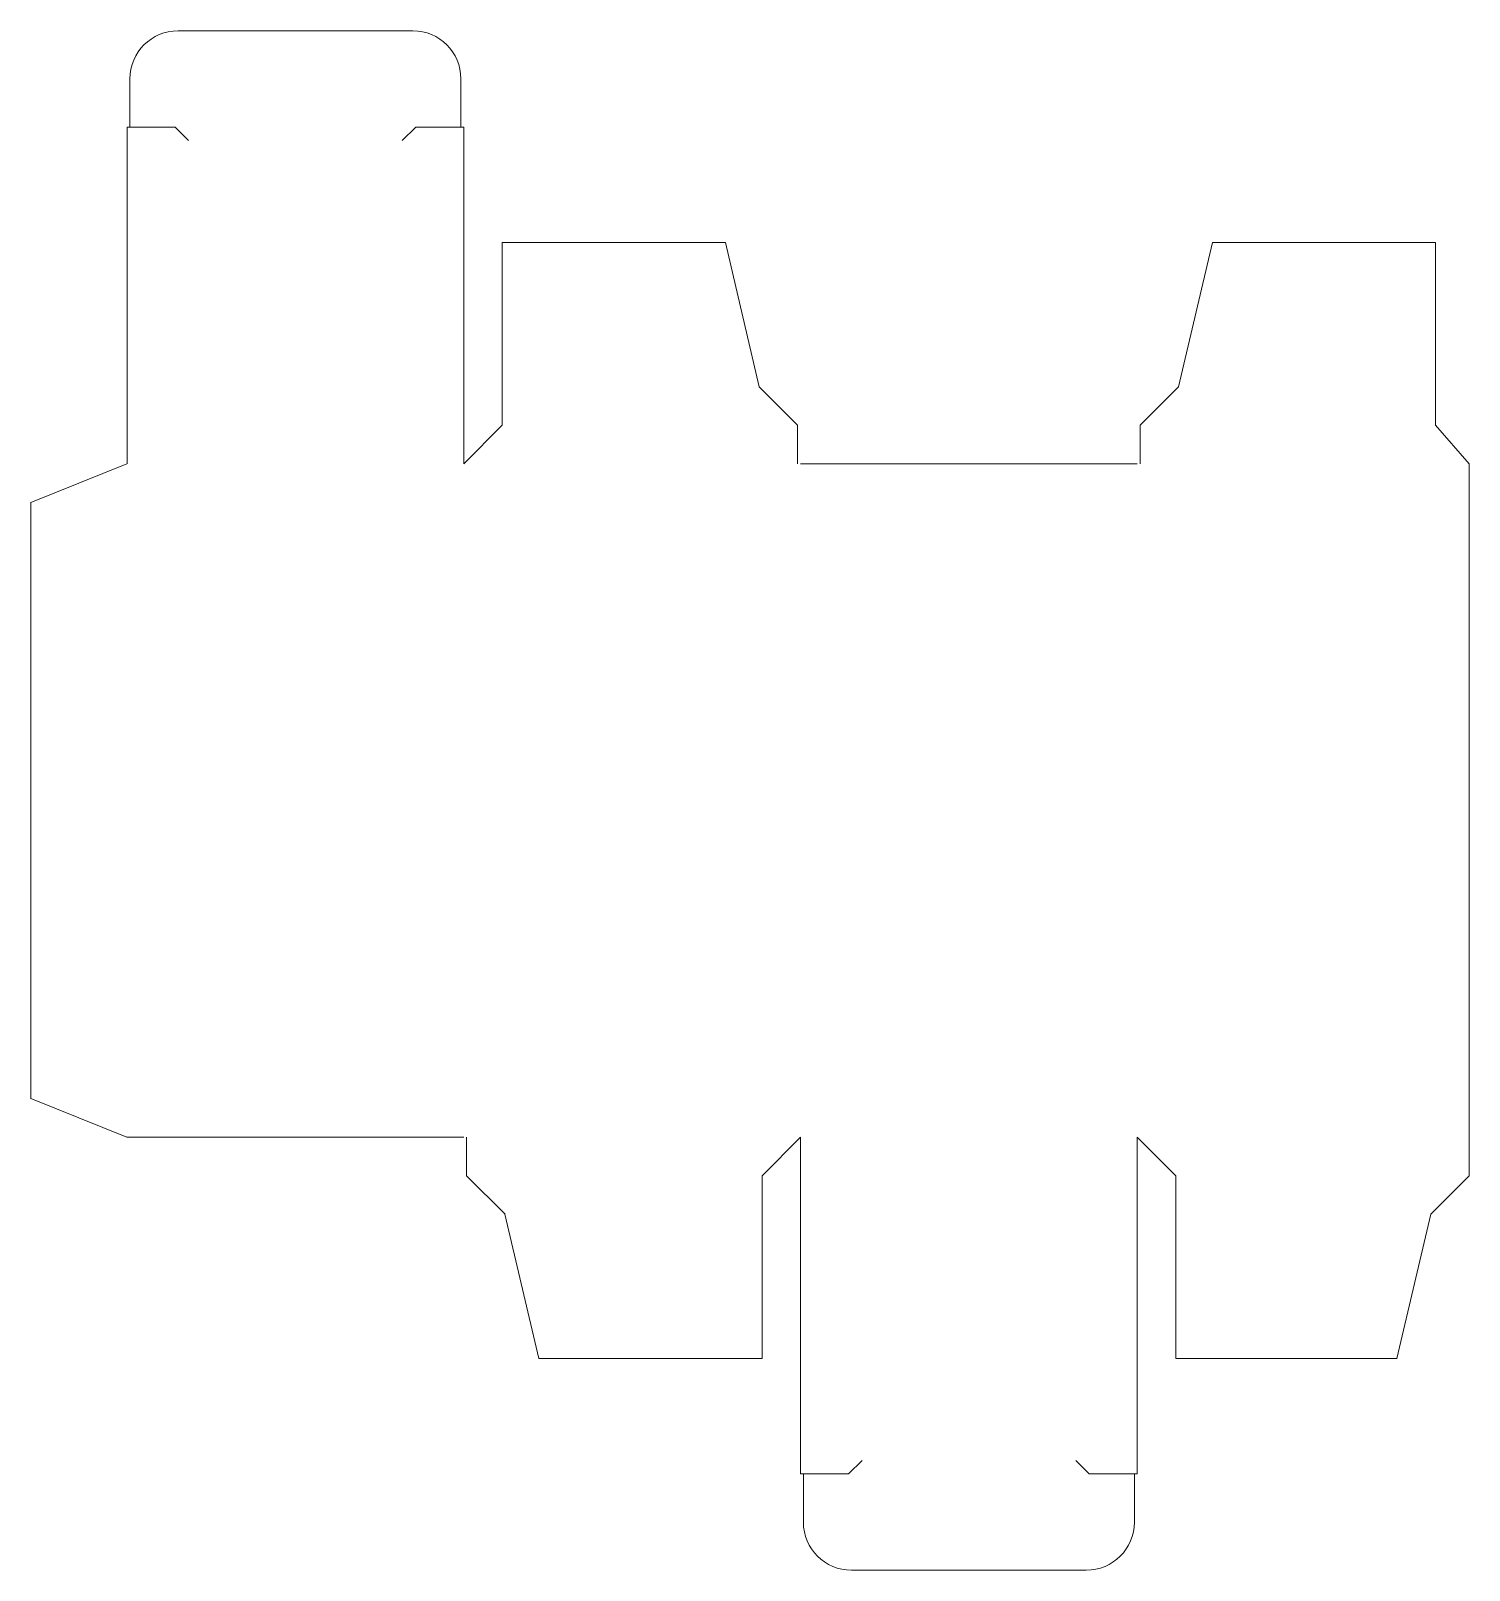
# Model space of a CAD drawing. Header units: centimetres. Extents: x -9.5 to 9.5, y -10.2 to 10.2.
import ezdxf

# ---------------------------------------------------------------- set-up
doc = ezdxf.new("R2010")
doc.units = ezdxf.units.CM
doc.header["$MEASUREMENT"] = 0
doc.layers.add('Camada 1', color=7, linetype='Continuous')

msp = doc.modelspace()

# ---------------------------------------------------------------- linework, layer by layer
at = {"layer": 'Camada 1', "lineweight": 13}
for points in [[(-8.20162, 9.54417), (-8.20162, 9.89554), (-7.91669, 10.18044), (-7.56535, 10.18044)], [(-3.82398, 9.54417), (-3.82398, 9.89554), (-4.10894, 10.18044), (-4.46025, 10.18044)], [(-7.56519, 10.18041), (-7.56519, 10.18041), (-4.45988, 10.18041), (-4.45988, 10.18041)], [(-8.20157, 9.54404), (-8.20157, 9.54404), (-8.20157, 8.90777), (-8.20157, 8.90777)], [(-3.82404, 9.54404), (-3.82404, 9.54404), (-3.82404, 8.90777), (-3.82404, 8.90777)], [(-8.2398, 8.90779), (-8.2398, 8.90779), (-7.6035, 8.90779), (-7.6035, 8.90779)], [(-8.23975, 8.90782), (-8.23975, 8.90782), (-8.23975, 4.45388), (-8.23975, 4.45388)], [(-7.60379, 8.90782), (-7.60379, 8.90782), (-7.42562, 8.72965), (-7.42562, 8.72965)], [(-4.42181, 8.90782), (-4.42181, 8.90782), (-4.59995, 8.72965), (-4.59995, 8.72965)], [(-4.4221, 8.90779), (-4.4221, 8.90779), (-3.7858, 8.90779), (-3.7858, 8.90779)], [(-3.78583, 8.90782), (-3.78583, 8.90782), (-3.78583, 4.45388), (-3.78583, 4.45388)], [(-3.27685, 7.38075), (-3.27685, 7.38075), (-0.32474, 7.38075), (-0.32474, 7.38075)], [(-3.27683, 7.38075), (-3.27683, 7.38075), (-3.27683, 4.96291), (-3.27683, 4.96291)], [(-0.32569, 7.38101), (-0.32569, 7.38101), (0.12296, 5.46932), (0.12296, 5.46932)], [(6.1158, 7.38101), (6.1158, 7.38101), (5.66712, 5.46932), (5.66712, 5.46932)], [(9.06689, 7.38075), (9.06689, 7.38075), (6.11768, 7.38075), (6.11768, 7.38075)], [(9.06689, 7.38075), (9.06689, 7.38075), (9.06689, 4.96291), (9.06689, 4.96291)], [(0.1209, 5.47194), (0.1209, 5.47194), (0.62993, 4.96291), (0.62993, 4.96291)], [(5.66919, 5.47194), (5.66919, 5.47194), (5.16015, 4.96291), (5.16015, 4.96291)], [(-3.27685, 4.96291), (-3.27685, 4.96291), (-3.78586, 4.45388), (-3.78586, 4.45388)], [(0.62991, 4.96291), (0.62991, 4.96291), (0.62991, 4.45388), (0.62991, 4.45388)], [(5.16021, 4.96291), (5.16021, 4.96291), (5.16021, 4.45388), (5.16021, 4.45388)], [(9.06689, 4.96291), (9.06689, 4.96291), (9.51231, 4.45388), (9.51231, 4.45388)], [(-9.51247, 3.94262), (-9.51247, 3.94262), (-8.24033, 4.45319), (-8.24033, 4.45319)], [(0.66809, 4.4539), (0.66809, 4.4539), (5.12198, 4.4539), (5.12198, 4.4539)], [(9.51231, 4.45393), (9.51231, 4.45393), (9.51231, -4.4539), (9.51231, -4.4539)], [(-9.51231, 3.94492), (-9.51231, 3.94492), (-9.51231, -3.9449), (-9.51231, -3.9449)], [(-9.51247, -3.94334), (-9.51247, -3.94334), (-8.24033, -4.4539), (-8.24033, -4.4539)], [(-8.2398, -4.4539), (-8.2398, -4.4539), (-3.78586, -4.4539), (-3.78586, -4.4539)], [(-3.74765, -4.96288), (-3.74765, -4.96288), (-3.74765, -4.4539), (-3.74765, -4.4539)], [(0.15905, -4.96288), (0.15905, -4.96288), (0.66809, -4.4539), (0.66809, -4.4539)], [(0.66809, -8.90774), (0.66809, -8.90774), (0.66809, -4.4539), (0.66809, -4.4539)], [(5.12198, -8.90774), (5.12198, -8.90774), (5.12198, -4.4539), (5.12198, -4.4539)], [(5.63101, -4.96288), (5.63101, -4.96288), (5.12198, -4.4539), (5.12198, -4.4539)], [(9.51226, -4.96288), (9.51226, -4.96288), (9.51226, -4.4539), (9.51226, -4.4539)], [(-3.23867, -5.4716), (-3.23867, -5.4716), (-3.74768, -4.96262), (-3.74768, -4.96262)], [(0.159, -7.3807), (0.159, -7.3807), (0.159, -4.96288), (0.159, -4.96288)], [(5.63106, -7.3807), (5.63106, -7.3807), (5.63106, -4.96288), (5.63106, -4.96288)], [(9.00326, -5.4716), (9.00326, -5.4716), (9.51231, -4.96262), (9.51231, -4.96262)], [(-2.79208, -7.3807), (-2.79208, -7.3807), (-3.24071, -5.46908), (-3.24071, -5.46908)], [(8.55666, -7.3807), (8.55666, -7.3807), (9.00532, -5.46908), (9.00532, -5.46908)], [(0.15905, -7.3807), (0.15905, -7.3807), (-2.79407, -7.3807), (-2.79407, -7.3807)], [(5.63101, -7.3807), (5.63101, -7.3807), (8.55788, -7.3807), (8.55788, -7.3807)], [(1.30404, -8.90774), (1.30404, -8.90774), (1.48221, -8.72965), (1.48221, -8.72965)], [(4.48602, -8.90774), (4.48602, -8.90774), (4.30785, -8.72965), (4.30785, -8.72965)], [(0.66803, -8.90774), (0.66803, -8.90774), (1.3043, -8.90774), (1.3043, -8.90774)], [(0.70627, -9.54404), (0.70627, -9.54404), (0.70627, -8.90774), (0.70627, -8.90774)], [(4.48576, -8.90774), (4.48576, -8.90774), (5.12203, -8.90774), (5.12203, -8.90774)], [(5.0838, -9.54404), (5.0838, -9.54404), (5.0838, -8.90774), (5.0838, -8.90774)], [(0.70621, -9.54414), (0.70621, -9.89548), (0.99114, -10.18044), (1.34245, -10.18044)], [(5.08385, -9.54414), (5.08385, -9.89548), (4.79892, -10.18044), (4.44758, -10.18044)], [(4.44745, -10.18036), (4.44745, -10.18036), (1.34209, -10.18036), (1.34209, -10.18036)]]:
    msp.add_open_spline(points, degree=3, dxfattribs=at)

doc.saveas('drawing.dxf')
